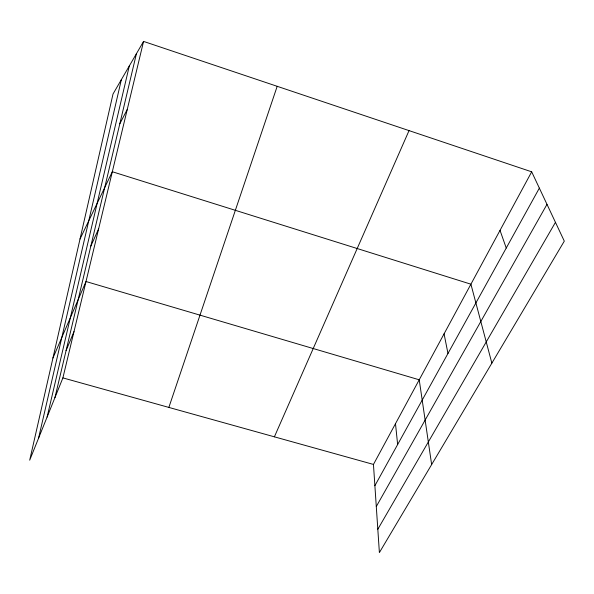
<?xml version="1.0" encoding="UTF-8"?>
<svg xmlns="http://www.w3.org/2000/svg" width="594" height="594" viewBox="0 0 594 594"><rect width="100%" height="100%" fill="white"/><g stroke="black" fill="none" stroke-linecap="round" stroke-linejoin="round"><path stroke-width="0.89" d="M38.536 438.283L121.362 79.633M47.097 417.062L129.299 65.964M54.93 397.646L136.427 53.683M143.562 41.409L113.016 94.008L29.7 460.172L62.897 377.895L143.562 41.409L531.682 171.815L564.3 241.127L379.388 552.591L373.455 464.434L531.682 171.815M168.859 407.425L277.19 86.308M66.06 350.66L73.998 331.586M52.94 358.019L85.996 281.519L419.223 379.796L431.645 464.567M274.391 436.828L409.036 130.606M90.845 246.05L98.619 228.876M80.019 239.026L112.318 171.733L470.916 284.192L491.862 363.142M119.825 123.752L127.242 109.482M374.888 485.692L539.359 188.12M376.292 506.534L546.992 204.351M377.814 529.247L555.457 222.327M62.897 377.895L373.455 464.434M500.022 230.368L506.244 248.032M444.067 333.85L447.973 353.467M395.493 423.685L397.638 444.527"/></g></svg>
